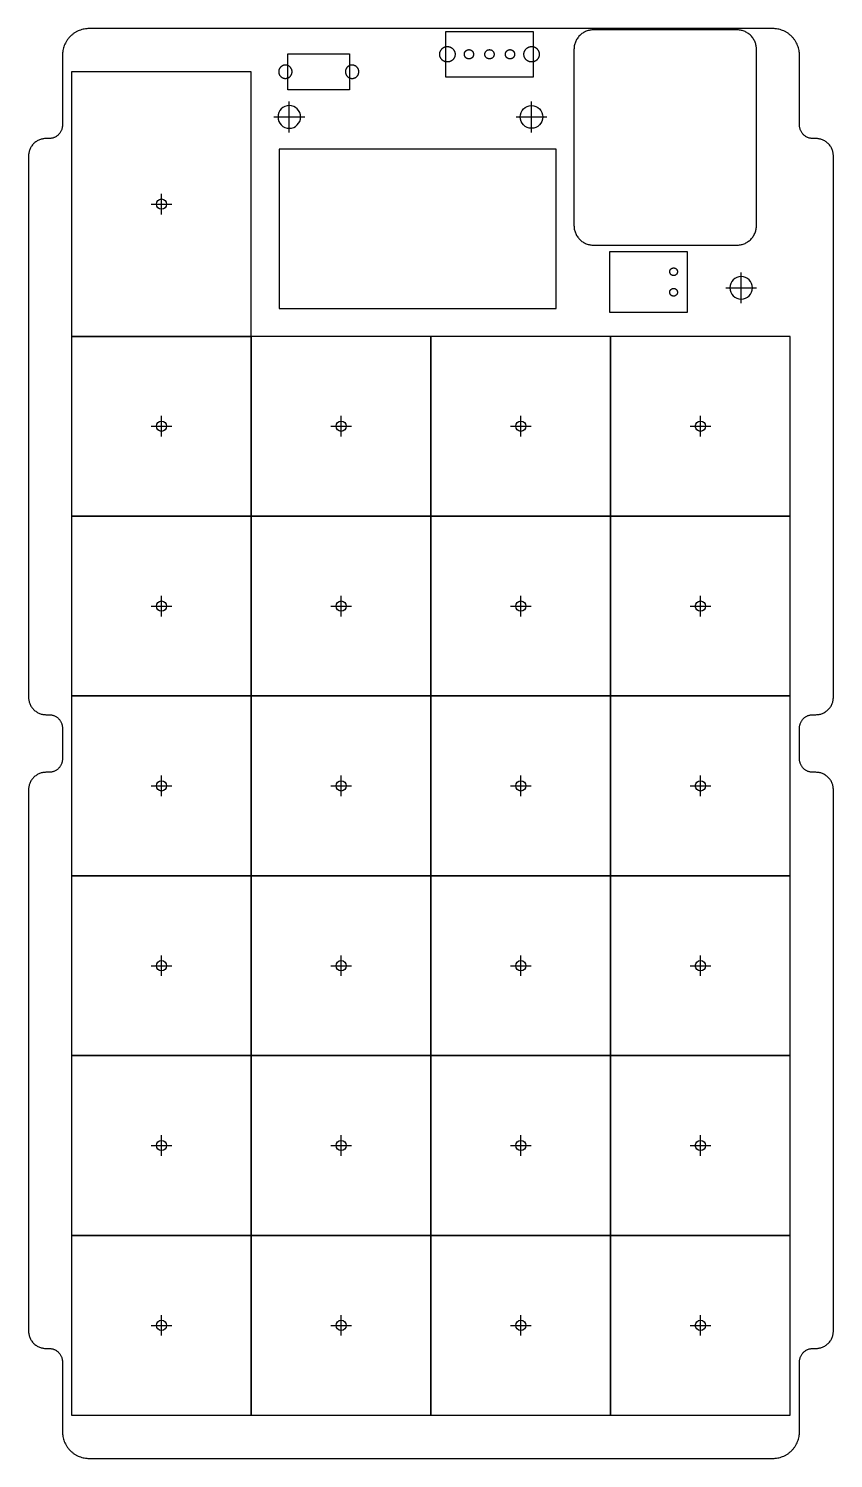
# Model space of a CAD drawing. Header units: millimetres. Extents: x 45 to 123, y -172 to -33.
import ezdxf

# ---------------------------------------------------------------- set-up
doc = ezdxf.new("R2010")
doc.units = ezdxf.units.MM
doc.layers.add('ref$ref_line_main', color=172, linetype='Continuous', true_color=0x0000bf)

msp = doc.modelspace()

# ---------------------------------------------------------------- linework, layer by layer
at = {"layer": 'ref$ref_line_main'}
for p, q in [((70.46, -42.9), (70.46, -39.9)), ((94.06, -42.9), (94.06, -39.9)), ((68.96, -41.4), (71.96, -41.4)), ((92.56, -41.4), (95.56, -41.4)), ((57.01, -49.88), (59.01, -49.88)), ((58.01, -50.88), (58.01, -48.88)), ((114.47, -59.53), (114.47, -56.53)), ((112.97, -58.03), (115.97, -58.03)), ((58.01, -72.5), (58.01, -70.5)), ((75.51, -72.5), (75.51, -70.5)), ((93.01, -72.5), (93.01, -70.5)), ((110.51, -72.5), (110.51, -70.5)), ((57.01, -71.5), (59.01, -71.5)), ((74.51, -71.5), (76.51, -71.5)), ((92.01, -71.5), (94.01, -71.5)), ((109.51, -71.5), (111.51, -71.5)), ((57.01, -89), (59.01, -89)), ((58.01, -90), (58.01, -88)), ((74.51, -89), (76.51, -89)), ((75.51, -90), (75.51, -88)), ((92.01, -89), (94.01, -89)), ((93.01, -90), (93.01, -88)), ((109.51, -89), (111.51, -89)), ((110.51, -90), (110.51, -88)), ((58.01, -107.5), (58.01, -105.5)), ((75.51, -107.5), (75.51, -105.5)), ((93.01, -107.5), (93.01, -105.5)), ((110.51, -107.5), (110.51, -105.5)), ((57.01, -106.5), (59.01, -106.5)), ((74.51, -106.5), (76.51, -106.5)), ((92.01, -106.5), (94.01, -106.5)), ((109.51, -106.5), (111.51, -106.5)), ((58.01, -125), (58.01, -123)), ((75.51, -125), (75.51, -123)), ((93.01, -125), (93.01, -123)), ((110.51, -125), (110.51, -123)), ((57.01, -124), (59.01, -124)), ((74.51, -124), (76.51, -124)), ((92.01, -124), (94.01, -124)), ((109.51, -124), (111.51, -124)), ((58.01, -142.5), (58.01, -140.5)), ((75.51, -142.5), (75.51, -140.5)), ((93.01, -142.5), (93.01, -140.5)), ((110.51, -142.5), (110.51, -140.5)), ((57.01, -141.5), (59.01, -141.5)), ((74.51, -141.5), (76.51, -141.5)), ((92.01, -141.5), (94.01, -141.5)), ((109.51, -141.5), (111.51, -141.5)), ((58.01, -160), (58.01, -158)), ((75.51, -160), (75.51, -158)), ((93.01, -160), (93.01, -158)), ((110.51, -160), (110.51, -158)), ((57.01, -159), (59.01, -159)), ((74.51, -159), (76.51, -159)), ((92.01, -159), (94.01, -159)), ((109.51, -159), (111.51, -159))]:
    msp.add_line(p, q, dxfattribs=at)
for points in [[(85.66, -37.5), (94.26, -37.5), (94.26, -33.1), (85.66, -33.1)], [(76.33, -38.75), (70.33, -38.75), (70.33, -35.25), (76.33, -35.25)], [(66.76, -45.25), (66.76, -37), (49.26, -37), (49.26, -62.75), (66.76, -62.75)], [(69.46, -60.05), (96.46, -60.05), (96.46, -44.55), (69.46, -44.55)], [(101.64, -60.41), (109.24, -60.41), (109.24, -54.51), (101.64, -54.51)], [(49.26, -80.25), (66.76, -80.25), (66.76, -62.75), (49.26, -62.75)], [(66.76, -80.25), (84.26, -80.25), (84.26, -62.75), (66.76, -62.75)], [(84.26, -80.25), (101.76, -80.25), (101.76, -62.75), (84.26, -62.75)], [(101.76, -80.25), (119.26, -80.25), (119.26, -62.75), (101.76, -62.75)], [(49.26, -97.75), (66.76, -97.75), (66.76, -80.25), (49.26, -80.25)], [(66.76, -97.75), (84.26, -97.75), (84.26, -80.25), (66.76, -80.25)], [(84.26, -97.75), (101.76, -97.75), (101.76, -80.25), (84.26, -80.25)], [(101.76, -97.75), (119.26, -97.75), (119.26, -80.25), (101.76, -80.25)], [(49.26, -115.25), (66.76, -115.25), (66.76, -97.75), (49.26, -97.75)], [(66.76, -115.25), (84.26, -115.25), (84.26, -97.75), (66.76, -97.75)], [(84.26, -115.25), (101.76, -115.25), (101.76, -97.75), (84.26, -97.75)], [(101.76, -115.25), (119.26, -115.25), (119.26, -97.75), (101.76, -97.75)], [(49.26, -132.75), (66.76, -132.75), (66.76, -115.25), (49.26, -115.25)], [(66.76, -132.75), (84.26, -132.75), (84.26, -115.25), (66.76, -115.25)], [(84.26, -132.75), (101.76, -132.75), (101.76, -115.25), (84.26, -115.25)], [(101.76, -132.75), (119.26, -132.75), (119.26, -115.25), (101.76, -115.25)], [(49.26, -150.25), (66.76, -150.25), (66.76, -132.75), (49.26, -132.75)], [(66.76, -150.25), (84.26, -150.25), (84.26, -132.75), (66.76, -132.75)], [(84.26, -150.25), (101.76, -150.25), (101.76, -132.75), (84.26, -132.75)], [(101.76, -150.25), (119.26, -150.25), (119.26, -132.75), (101.76, -132.75)], [(49.26, -167.75), (66.76, -167.75), (66.76, -150.25), (49.26, -150.25)], [(66.76, -167.75), (84.26, -167.75), (84.26, -150.25), (66.76, -150.25)], [(84.26, -167.75), (101.76, -167.75), (101.76, -150.25), (84.26, -150.25)], [(101.76, -167.75), (119.26, -167.75), (119.26, -150.25), (101.76, -150.25)]]:
    msp.add_lwpolyline(points, close=True, dxfattribs=at)
for points in [[(114.06, -32.92), (100.09, -32.92)], [(98.19, -34.82), (98.19, -51.97)], [(115.97, -51.97), (115.97, -34.82)], [(100.09, -53.87), (114.06, -53.87)]]:
    msp.add_lwpolyline(points, dxfattribs=at)
at = {"layer": 'ref$ref_line_main', "extrusion": (0, 0, -1)}
for centre in [(-70.46, -41.4), (-114.47, -58.03)]:
    msp.add_circle(centre, 1.1, dxfattribs=at)
at = {"layer": 'ref$ref_line_main'}
for centre, radius in [((94.06, -41.4), 1.1), ((58.01, -49.88), 0.5), ((58.01, -71.5), 0.5), ((75.51, -71.5), 0.5), ((93.01, -71.5), 0.5), ((110.51, -71.5), 0.5), ((58.01, -89), 0.5), ((75.51, -89), 0.5), ((93.01, -89), 0.5), ((110.51, -89), 0.5), ((58.01, -106.5), 0.5), ((75.51, -106.5), 0.5), ((93.01, -106.5), 0.5), ((110.51, -106.5), 0.5), ((58.01, -124), 0.5), ((75.51, -124), 0.5), ((93.01, -124), 0.5), ((110.51, -124), 0.5), ((58.01, -141.5), 0.5), ((75.51, -141.5), 0.5), ((93.01, -141.5), 0.5), ((110.51, -141.5), 0.5), ((58.01, -159), 0.5), ((75.51, -159), 0.5), ((93.01, -159), 0.5), ((110.51, -159), 0.5)]:
    msp.add_circle(centre, radius, dxfattribs=at)
for points, weights in [([(50.96, -32.8), (48.36, -32.8), (48.36, -35.4)], [1, 0.707106781187, 1]), ([(100.09, -32.92), (98.19, -32.92), (98.19, -34.82)], [1, 0.707106781187, 1]), ([(115.97, -34.82), (115.97, -32.92), (114.06, -32.92)], [1, 0.707106781187, 1]), ([(120.16, -35.4), (120.16, -32.8), (117.56, -32.8)], [1, 0.707106781187, 1]), ([(48.36, -42.2), (48.36, -43.5), (47.06, -43.5)], [1, 0.707132284517, 1]), ([(121.46, -43.5), (120.16, -43.5), (120.16, -42.2)], [1, 0.707106779692, 1]), ([(46.76, -43.5), (45.06, -43.5), (45.06, -45.2)], [1, 0.707106781187, 1]), ([(123.46, -45.2), (123.46, -43.5), (121.76, -43.5)], [1, 0.707106781187, 1]), ([(98.19, -51.97), (98.19, -53.87), (100.09, -53.87)], [1, 0.707106781187, 1]), ([(114.06, -53.87), (115.97, -53.87), (115.97, -51.97)], [1, 0.707106781187, 1]), ([(45.06, -97.87), (45.06, -99.57), (46.76, -99.57)], [1, 0.707106781187, 1]), ([(121.76, -99.57), (123.46, -99.57), (123.46, -97.87)], [1, 0.707106781187, 1]), ([(47.06, -99.57), (48.36, -99.57), (48.36, -100.87)], [1, 0.707132284375, 1]), ([(120.16, -100.87), (120.16, -99.57), (121.46, -99.57)], [1, 0.707106778832, 1]), ([(48.36, -103.88), (48.36, -105.18), (47.06, -105.18)], [1, 0.707132284575, 1]), ([(121.46, -105.18), (120.16, -105.18), (120.16, -103.88)], [1, 0.707106779692, 1]), ([(46.76, -105.18), (45.06, -105.18), (45.06, -106.88)], [1, 0.707106781187, 1]), ([(123.46, -106.88), (123.46, -105.18), (121.76, -105.18)], [1, 0.707106781187, 1]), ([(45.06, -159.55), (45.06, -161.25), (46.76, -161.25)], [1, 0.707106781187, 1]), ([(121.76, -161.25), (123.46, -161.25), (123.46, -159.55)], [1, 0.707106781187, 1]), ([(47.06, -161.25), (48.36, -161.25), (48.36, -162.55)], [1, 0.707132284432, 1]), ([(120.16, -162.55), (120.16, -161.25), (121.46, -161.25)], [1, 0.707106779692, 1]), ([(48.36, -169.35), (48.36, -171.95), (50.96, -171.95)], [1, 0.707106781187, 1]), ([(117.56, -171.95), (120.16, -171.95), (120.16, -169.35)], [1, 0.707106781186, 1])]:
    msp.add_rational_spline(points, weights, degree=2, dxfattribs=at)
for points in [[(117.56, -32.8), (50.96, -32.8)], [(48.36, -35.4), (48.36, -42.2)], [(120.16, -42.2), (120.16, -35.4)], [(47.06, -43.5), (46.76, -43.5)], [(121.76, -43.5), (121.46, -43.5)], [(45.06, -45.2), (45.06, -97.87)], [(123.46, -97.87), (123.46, -45.2)], [(46.76, -99.57), (47.06, -99.57)], [(121.46, -99.57), (121.76, -99.57)], [(48.36, -100.87), (48.36, -103.88)], [(120.16, -103.88), (120.16, -100.87)], [(47.06, -105.18), (46.76, -105.18)], [(121.76, -105.18), (121.46, -105.18)], [(45.06, -106.88), (45.06, -159.55)], [(123.46, -159.55), (123.46, -106.88)], [(46.76, -161.25), (47.06, -161.25)], [(121.46, -161.25), (121.76, -161.25)], [(48.36, -162.55), (48.36, -169.35)], [(120.16, -169.35), (120.16, -162.55)], [(50.96, -171.95), (117.56, -171.95)]]:
    msp.add_open_spline(points, degree=1, dxfattribs=at)
for points, knots in [([(86.61, -35.3), (86.61, -34.55), (85.86, -34.55), (85.11, -34.55), (85.11, -35.3), (85.11, -36.05), (85.86, -36.05), (86.61, -36.05), (86.61, -35.3)], [0, 0, 0, 1.178041, 1.178041, 2.356083, 2.356083, 3.534124, 3.534124, 4.712166, 4.712166, 4.712166]), ([(94.81, -35.3), (94.81, -34.55), (94.06, -34.55), (93.31, -34.55), (93.31, -35.3), (93.31, -36.05), (94.06, -36.05), (94.81, -36.05), (94.81, -35.3)], [0, 0, 0, 1.178041, 1.178041, 2.356083, 2.356083, 3.534124, 3.534124, 4.712166, 4.712166, 4.712166]), ([(88.41, -35.3), (88.41, -34.85), (87.96, -34.85), (87.51, -34.85), (87.51, -35.3), (87.51, -35.75), (87.96, -35.75), (88.41, -35.75), (88.41, -35.3)], [0, 0, 0, 1.178041, 1.178041, 2.356083, 2.356083, 3.534124, 3.534124, 4.712166, 4.712166, 4.712166]), ([(90.41, -35.3), (90.41, -34.85), (89.96, -34.85), (89.51, -34.85), (89.51, -35.3), (89.51, -35.75), (89.96, -35.75), (90.41, -35.75), (90.41, -35.3)], [0, 0, 0, 1.178041, 1.178041, 2.356083, 2.356083, 3.534124, 3.534124, 4.712166, 4.712166, 4.712166]), ([(92.41, -35.3), (92.41, -34.85), (91.96, -34.85), (91.51, -34.85), (91.51, -35.3), (91.51, -35.75), (91.96, -35.75), (92.41, -35.75), (92.41, -35.3)], [0, 0, 0, 1.178041, 1.178041, 2.356083, 2.356083, 3.534124, 3.534124, 4.712166, 4.712166, 4.712166]), ([(69.43, -37), (69.43, -36.35), (70.08, -36.35), (70.73, -36.35), (70.73, -37), (70.73, -37.65), (70.08, -37.65), (69.43, -37.65), (69.43, -37)], [0, 0, 0, 1.020902, 1.020902, 2.041804, 2.041804, 3.062706, 3.062706, 4.083608, 4.083608, 4.083608]), ([(77.23, -37), (77.23, -37.65), (76.58, -37.65), (75.93, -37.65), (75.93, -37), (75.93, -36.35), (76.58, -36.35), (77.23, -36.35), (77.23, -37)], [0, 0, 0, 1.020707, 1.020707, 2.041414, 2.041414, 3.062121, 3.062121, 4.082829, 4.082829, 4.082829]), ([(108.27, -56.46), (108.27, -56.09), (107.89, -56.09), (107.52, -56.09), (107.52, -56.46), (107.52, -56.84), (107.89, -56.84), (108.27, -56.84), (108.27, -56.46)], [0, 0, 0, 0.588206, 0.588206, 1.176412, 1.176412, 1.764619, 1.764619, 2.352825, 2.352825, 2.352825]), ([(108.27, -58.46), (108.27, -58.09), (107.89, -58.09), (107.52, -58.09), (107.52, -58.46), (107.52, -58.84), (107.89, -58.84), (108.27, -58.84), (108.27, -58.46)], [0, 0, 0, 0.588206, 0.588206, 1.176412, 1.176412, 1.764619, 1.764619, 2.352825, 2.352825, 2.352825])]:
    msp.add_rational_spline(points, [1, 0.707106781187, 1, 0.707106781187, 1, 0.707106781187, 1, 0.707106781187, 1], degree=2, knots=knots, dxfattribs=at)

doc.saveas('drawing.dxf')
